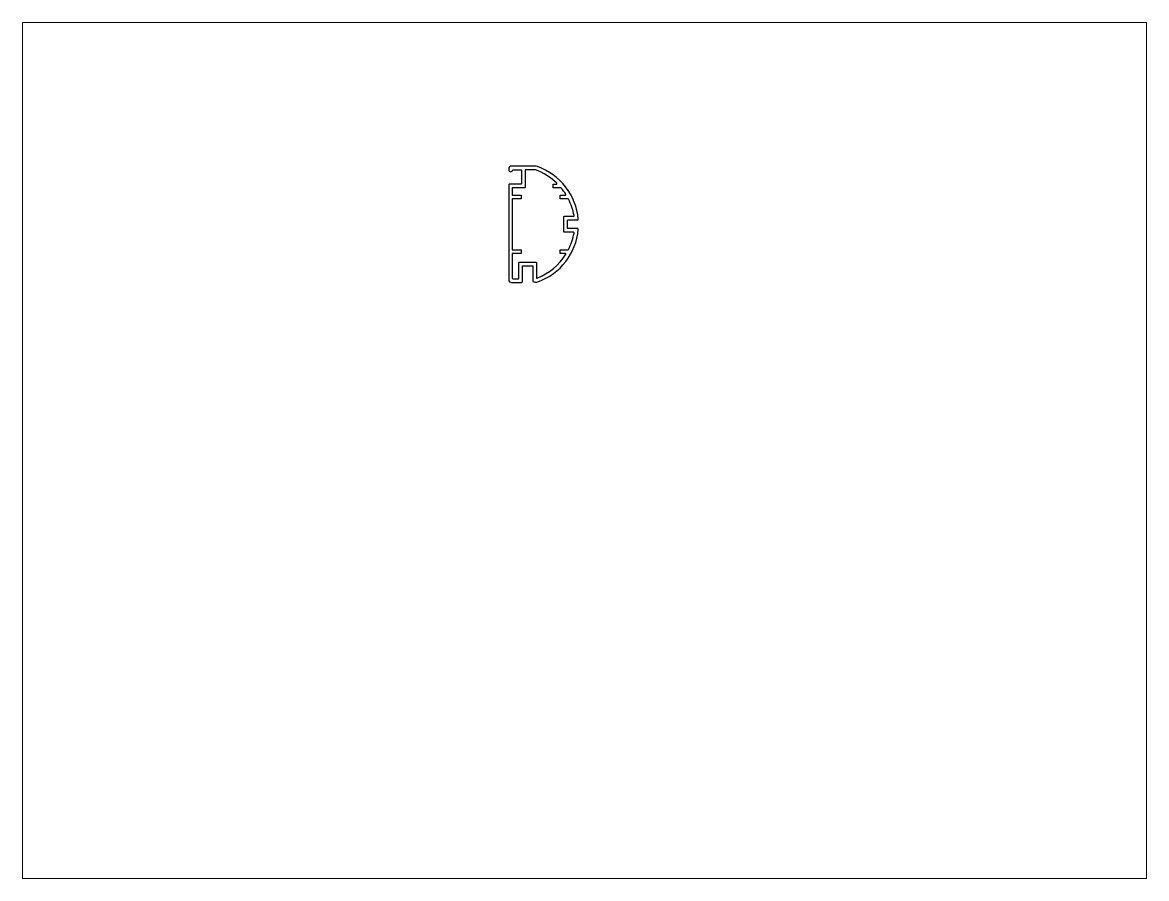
# Paper-space layout 'Layout1' of a CAD drawing. Extents: x 27 to 240, y 20 to 183.
# The model-space entities are those that its viewports show. They can reach past a viewport. Long polylines and large blocks are cut down to what shows.
import ezdxf

# ---------------------------------------------------------------- set-up
doc = ezdxf.new("R2010")
doc.units = 0
doc.header["$LTSCALE"] = 15
doc.layers.get('0').update_dxf_attribs({"linetype": 'CONTINUOUS'})

msp = doc.modelspace()

# ---------------------------------------------------------------- linework, layer by layer
at = {"color": 0, "linetype": 'CONTINUOUS', "ltscale": 0.05}
for points in [[(168.89, 226.51), (168.89, 221.91, -0.414214), (168.69, 221.71), (164.69, 221.71, 0.414214), (164.49, 221.51), (164.49, 188.96, 0.414214), (165.49, 187.96), (168.74, 187.96, 0.414214), (169.24, 188.46), (169.24, 193.71), (172.74, 193.71), (172.74, 188.65, 0.31731), (173.07, 188.18, 0.179947), (174.47, 188.2, 0.29462), (188.37, 206.24, 0.447546), (188.17, 206.46), (184.89, 206.46, -0.414214), (184.69, 206.66), (184.69, 209.26, -0.414214), (184.89, 209.46), (188.17, 209.46, 0.447546), (188.37, 209.68, 0.296415), (174.34, 227.77, 0.110132), (173.49, 227.96), (165.49, 227.96, 0.414214), (164.49, 226.96), (164.49, 226.71, 0.893792), (165.87, 226.56, -0.350001), (166.07, 226.71), (168.69, 226.71, -0.414214)], [(182.38, 220.46), (179.74, 220.46), (179.74, 221.71), (180.87, 221.71, 0.672321), (181.01, 222.05, 0.106108), (173.64, 226.7, 0.088005), (173.57, 226.71), (170.34, 226.71, 0.414214), (170.14, 226.51), (170.14, 220.66, -0.414214), (169.94, 220.46), (165.74, 220.46), (165.74, 217.96), (168.74, 217.96), (168.74, 216.71), (165.74, 216.71), (165.74, 199.21), (168.74, 199.21), (168.74, 197.96), (165.74, 197.96), (165.74, 189.51, 0.414214), (166.04, 189.21), (167.69, 189.21, 0.414214), (167.99, 189.51), (167.99, 194.76, -0.414214), (168.19, 194.96), (173.79, 194.96, -0.414214), (173.99, 194.76), (173.99, 189.65, 0.531527), (174.27, 189.46, 0.1577), (184.07, 197.65, 0.590136), (183.9, 197.96), (182.19, 197.96), (182.19, 199.21), (184.83, 199.21, 0.282519), (185.01, 199.32, 0.072269), (186.92, 204.97, 0.468232), (186.72, 205.21), (183.64, 205.21, -0.414214), (183.44, 205.41), (183.44, 210.51, -0.414214), (183.64, 210.71), (186.72, 210.71, 0.468232), (186.92, 210.95, 0.072269), (185.01, 216.6, 0.282519), (184.83, 216.71), (182.19, 216.71), (182.19, 217.96), (183.9, 217.96, 0.590136), (184.07, 218.27, 0.031529), (182.54, 220.39, 0.224401)]]:
    msp.add_lwpolyline(points, format="xyb", close=True, dxfattribs=at)

psp = doc.layouts.get("Layout1")

# ---------------------------------------------------------------- viewports
at = {"layer": '0', "color": 0, "linetype": 'BYBLOCK', "ltscale": 0.05}
psp.add_viewport(center=(133.35, 101.6), size=(213.36, 162.56), view_center_point=(190.51, 130.3), view_height=293.8955, dxfattribs=at)

doc.saveas('drawing.dxf')
